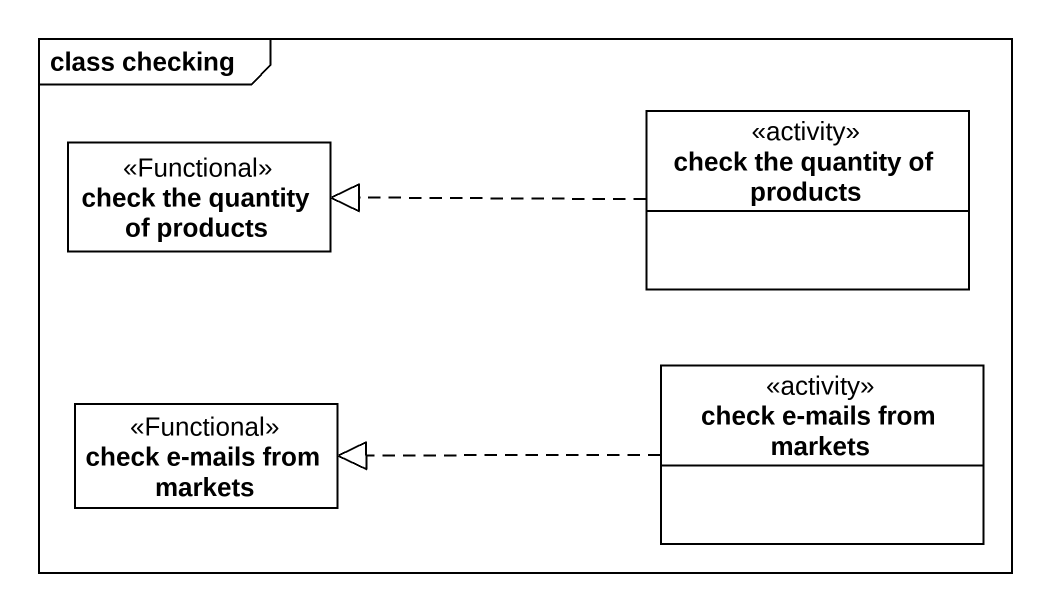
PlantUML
@startuml
mainframe class checking
hide circle
hide empty members
class "check the quantity of products" as check_the_quantity_of <<Functional>>
class "check the quantity of products" as check_the_quantity_of_2 <<activity>>
class "check e-mails from markets" as check_e_mails_from_markets <<activity>>
class "check e-mails from markets" as check_e_mails_from_markets_2 <<Functional>>
check_the_quantity_of_2 .left.|> check_the_quantity_of
check_e_mails_from_markets .left.|> check_e_mails_from_markets_2
@enduml
